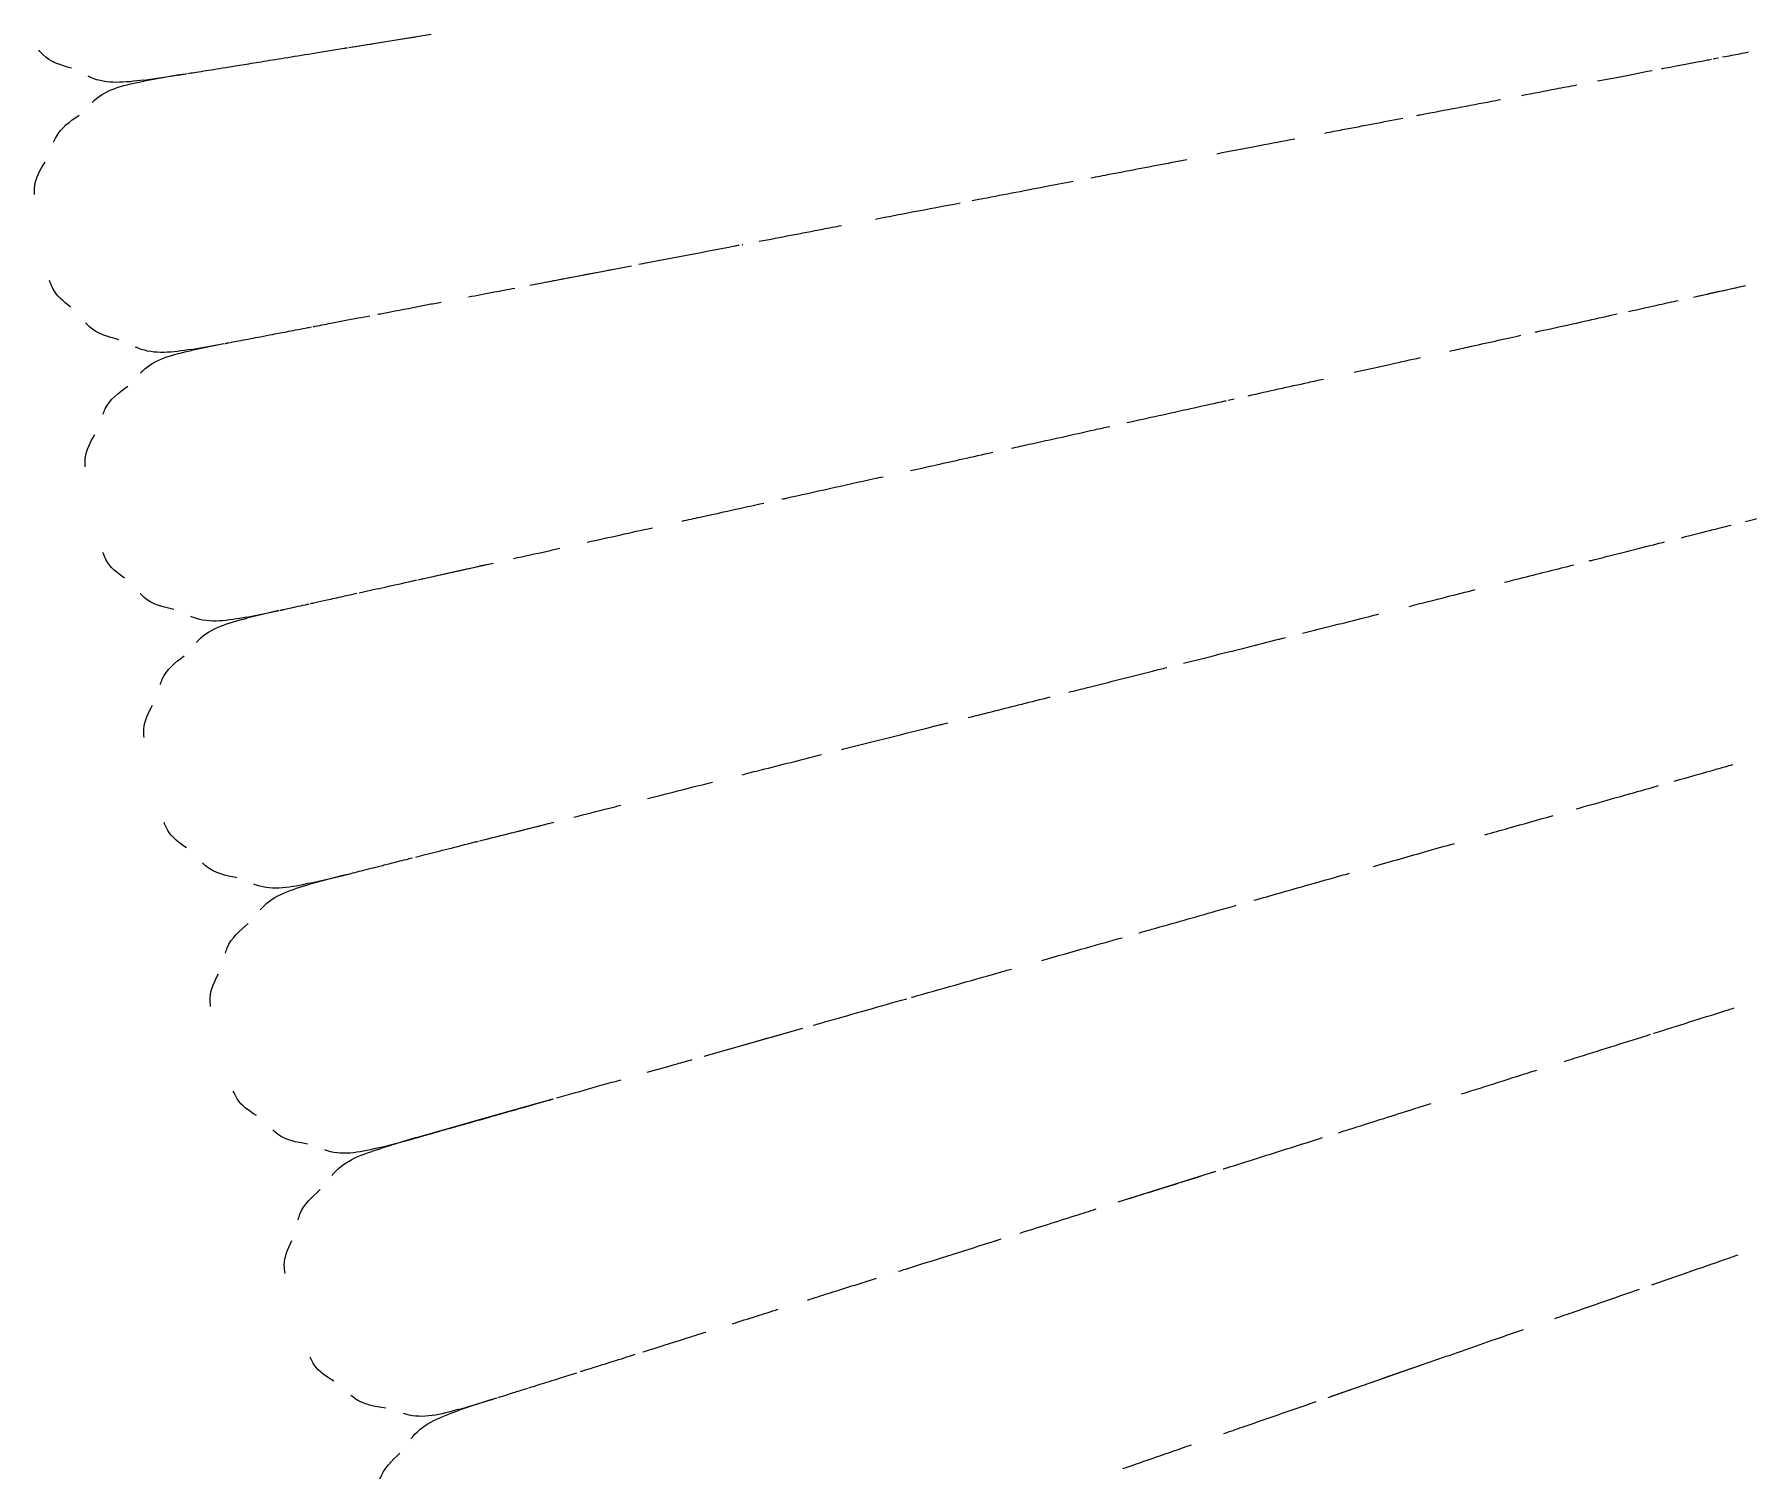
# Model space of a CAD drawing. Extents: x -360 to 379, y -342 to 365.
# Drawn here: x -51.92 to -40.6, y -155.17 to -145.68 of the extents above; entities that cross this region are included whole.
import ezdxf

# ---------------------------------------------------------------- set-up
doc = ezdxf.new("R2010")
doc.units = 0
doc.layers.get('0').update_dxf_attribs({"linetype": 'CONTINUOUS'})

msp = doc.modelspace()

# ---------------------------------------------------------------- linework, layer by layer
at = {"color": 7, "linetype": 'CONTINUOUS'}
for p, q in [((-49.842, -145.764), (-49.299, -145.676)), ((-51.196, -145.979), (-50.977, -145.947)), ((-50.962, -145.944), (-51.195, -145.985)), ((-51.581, -145.952), (-51.581, -145.952)), ((-51.04, -145.956), (-51.04, -145.956)), ((-51.04, -145.958), (-51.04, -145.958)), ((-51.552, -146.132), (-51.552, -146.132)), ((-47.244, -147.065), (-47.241, -147.064)), ((-48.646, -147.333), (-47.975, -147.205)), ((-40.961, -147.412), (-40.618, -147.336)), ((-41.508, -147.533), (-41.467, -147.524)), ((-50.091, -147.61), (-50.09, -147.61)), ((-51.268, -147.742), (-51.268, -147.742)), ((-50.883, -147.758), (-50.665, -147.72)), ((-50.668, -147.721), (-50.881, -147.765)), ((-50.881, -147.765), (-50.881, -147.765)), ((-40.619, -148.895), (-40.271, -148.807)), ((-49.386, -149.28), (-48.89, -149.17)), ((-50.903, -149.523), (-50.903, -149.523)), ((-50.517, -149.527), (-50.302, -149.483)), ((-50.305, -149.484), (-50.516, -149.534)), ((-43.685, -149.669), (-43.656, -149.662)), ((-50.864, -149.701), (-50.864, -149.701)), ((-45.937, -150.238), (-45.886, -150.225)), ((-48.98, -151.006), (-48.488, -150.881)), ((-50.101, -151.285), (-49.879, -151.233)), ((-49.882, -151.233), (-50.099, -151.292)), ((-50.487, -151.292), (-50.487, -151.292)), ((-50.442, -151.469), (-50.442, -151.469)), ((-47.495, -152.427), (-46.843, -152.242)), ((-50.019, -153.048), (-50.019, -153.048)), ((-49.633, -153.03), (-49.418, -152.973)), ((-49.404, -152.968), (-49.632, -153.037)), ((-49.481, -152.989), (-49.481, -152.989)), ((-49.48, -152.991), (-49.48, -152.991)), ((-44.761, -153.391), (-44.117, -153.188)), ((-49.969, -153.224), (-49.969, -153.224)), ((-45.579, -153.649), (-45.535, -153.635)), ((-46.249, -153.86), (-46.249, -153.86)), ((-42.695, -154.445), (-42.647, -154.428)), ((-43.375, -154.682), (-42.744, -154.462)), ((-48.659, -154.62), (-48.659, -154.62)), ((-49.115, -154.761), (-48.897, -154.696)), ((-48.9, -154.696), (-49.113, -154.767)), ((-49.5, -154.79), (-49.5, -154.79)), ((-49.445, -154.964), (-49.445, -154.964))]:
    msp.add_line(p, q, dxfattribs=at)
at = {"color": 7, "linetype": 'CONTINUOUS', "flags": 128}
for points in [[(-40.831, -145.838), (-40.815, -145.835), (-40.797, -145.831)], [(-44.035, -148.094), (-44.024, -148.091), (-43.995, -148.085)], [(-48.494, -152.711), (-48.598, -152.74), (-49.012, -152.858), (-49.39, -152.965), (-49.401, -152.968), (-49.407, -152.97), (-49.41, -152.97), (-49.411, -152.971), (-49.413, -152.971), (-49.415, -152.972), (-49.415, -152.972), (-49.39, -152.965), (-49.209, -152.913), (-48.888, -152.822), (-48.494, -152.71), (-48.493, -152.71)]]:
    msp.add_lwpolyline(points, dxfattribs=at)
at = {"color": 7, "linetype": 'CONTINUOUS'}
for points, knots in [([(-49.82, -145.76), (-49.756, -145.75), (-49.626, -145.729), (-49.477, -145.705), (-49.4, -145.693)], [0, 0, 0, 0, 0.487217, 1, 1, 1, 1]), ([(-51.673, -145.901), (-51.744, -145.88), (-51.827, -145.856), (-51.881, -145.792), (-51.889, -145.782)], [0, 0, 0, 0, 0.847683, 1, 1, 1, 1]), ([(-50.905, -145.935), (-50.892, -145.933), (-50.861, -145.928), (-50.804, -145.919), (-50.734, -145.908), (-50.652, -145.894), (-50.548, -145.878), (-50.419, -145.857), (-50.266, -145.832), (-50.082, -145.803), (-49.942, -145.78), (-49.858, -145.766), (-49.851, -145.765)], [0, 0, 0, 0, 0.065289, 0.154717, 0.235046, 0.326107, 0.435607, 0.556221, 0.688029, 0.831113, 0.985563, 1, 1, 1, 1]), ([(-40.771, -145.826), (-40.729, -145.819), (-40.659, -145.805), (-40.616, -145.797), (-40.598, -145.793)], [0, 0, 0, 0, 0.585848, 1, 1, 1, 1]), ([(-50.972, -145.946), (-50.972, -145.946), (-50.972, -145.946), (-50.966, -145.945), (-50.96, -145.944), (-50.946, -145.942), (-50.931, -145.939), (-50.915, -145.937), (-50.912, -145.936)], [0, 0, 0, 0, 0.130135, 0.239114, 0.343, 0.463029, 0.915578, 1, 1, 1, 1]), ([(-41.596, -145.984), (-41.562, -145.978), (-41.426, -145.952), (-41.316, -145.931), (-41.234, -145.915)], [0, 0, 0, 0, 0.250783, 1, 1, 1, 1]), ([(-41.173, -145.903), (-41.168, -145.902), (-41.05, -145.88), (-40.939, -145.859), (-40.855, -145.843), (-40.844, -145.84)], [0, 0, 0, 0, 0.037853, 0.874565, 1, 1, 1, 1]), ([(-51.196, -145.979), (-51.318, -145.994), (-51.447, -146.01), (-51.558, -145.956), (-51.564, -145.953)], [0, 0, 0, 0, 0.94853, 1, 1, 1, 1]), ([(-51.536, -146.126), (-51.532, -146.121), (-51.443, -146.035), (-51.316, -146.01), (-51.195, -145.985)], [0, 0, 0, 0, 0.0511155, 1, 1, 1, 1]), ([(-42.098, -146.08), (-42.02, -146.065), (-41.889, -146.04), (-41.778, -146.019), (-41.733, -146.011)], [0, 0, 0, 0, 0.5958183, 1, 1, 1, 1]), ([(-42.788, -146.212), (-42.781, -146.211), (-42.605, -146.177), (-42.418, -146.142), (-42.256, -146.111), (-42.236, -146.107)], [0, 0, 0, 0, 0.035328, 0.88202, 1, 1, 1, 1]), ([(-51.791, -146.39), (-51.787, -146.378), (-51.755, -146.301), (-51.684, -146.252), (-51.624, -146.21)], [0, 0, 0, 0, 0.152317, 1, 1, 1, 1]), ([(-43.397, -146.329), (-43.357, -146.321), (-43.177, -146.287), (-43.011, -146.255), (-42.882, -146.23)], [0, 0, 0, 0, 0.218718, 1, 1, 1, 1]), ([(-44.11, -146.465), (-44.015, -146.447), (-43.838, -146.413), (-43.671, -146.381), (-43.595, -146.367)], [0, 0, 0, 0, 0.538891, 1, 1, 1, 1]), ([(-44.941, -146.624), (-44.901, -146.617), (-44.72, -146.582), (-44.507, -146.541), (-44.34, -146.51), (-44.308, -146.503)], [0, 0, 0, 0, 0.188409, 0.843916, 1, 1, 1, 1]), ([(-51.919, -146.734), (-51.919, -146.715), (-51.921, -146.639), (-51.88, -146.572), (-51.849, -146.522)], [0, 0, 0, 0, 0.252425, 1, 1, 1, 1]), ([(-45.725, -146.774), (-45.711, -146.772), (-45.551, -146.741), (-45.327, -146.698), (-45.121, -146.659), (-45.058, -146.647)], [0, 0, 0, 0, 0.065362, 0.715843, 1, 1, 1, 1]), ([(-46.365, -146.897), (-46.284, -146.881), (-46.098, -146.846), (-45.91, -146.81), (-45.804, -146.79)], [0, 0, 0, 0, 0.4359797, 1, 1, 1, 1]), ([(-47.132, -147.044), (-46.993, -147.017), (-46.814, -146.983), (-46.629, -146.947), (-46.588, -146.94)], [0, 0, 0, 0, 0.777535, 1, 1, 1, 1]), ([(-47.928, -147.196), (-47.908, -147.192), (-47.708, -147.154), (-47.483, -147.111), (-47.275, -147.071), (-47.265, -147.069)], [0, 0, 0, 0, 0.097144, 0.95545, 1, 1, 1, 1]), ([(-51.681, -147.478), (-51.727, -147.441), (-51.788, -147.393), (-51.812, -147.32), (-51.819, -147.302)], [0, 0, 0, 0, 0.747575, 1, 1, 1, 1]), ([(-48.548, -147.315), (-48.498, -147.305), (-48.355, -147.278), (-48.196, -147.247), (-48.093, -147.228)], [0, 0, 0, 0, 0.350503, 1, 1, 1, 1]), ([(-49.052, -147.411), (-48.997, -147.401), (-48.902, -147.382), (-48.793, -147.362), (-48.747, -147.353)], [0, 0, 0, 0, 0.578346, 1, 1, 1, 1]), ([(-40.937, -147.407), (-40.908, -147.4), (-40.789, -147.374), (-40.699, -147.354), (-40.632, -147.339)], [0, 0, 0, 0, 0.245834, 1, 1, 1, 1]), ([(-49.654, -147.526), (-49.625, -147.521), (-49.521, -147.501), (-49.383, -147.474), (-49.263, -147.451), (-49.233, -147.446)], [0, 0, 0, 0, 0.22262, 0.807281, 1, 1, 1, 1]), ([(-41.391, -147.508), (-41.321, -147.492), (-41.2, -147.465), (-41.102, -147.443), (-41.062, -147.434)], [0, 0, 0, 0, 0.586179, 1, 1, 1, 1]), ([(-51.362, -147.694), (-51.433, -147.675), (-51.517, -147.653), (-51.573, -147.591), (-51.581, -147.582)], [0, 0, 0, 0, 0.847683, 1, 1, 1, 1]), ([(-50.624, -147.712), (-50.619, -147.711), (-50.599, -147.707), (-50.555, -147.699), (-50.494, -147.687), (-50.424, -147.674), (-50.342, -147.658), (-50.239, -147.638), (-50.154, -147.622), (-50.102, -147.612), (-50.096, -147.611)], [0, 0, 0, 0, 0.048194, 0.190474, 0.333607, 0.462001, 0.607627, 0.782529, 0.975259, 1, 1, 1, 1]), ([(-50.078, -147.608), (-50.04, -147.6), (-49.946, -147.582), (-49.821, -147.558), (-49.729, -147.541), (-49.703, -147.536)], [0, 0, 0, 0, 0.337652, 0.814298, 1, 1, 1, 1]), ([(-42.007, -147.644), (-41.999, -147.642), (-41.836, -147.606), (-41.668, -147.569), (-41.525, -147.537), (-41.508, -147.533)], [0, 0, 0, 0, 0.043259, 0.883192, 1, 1, 1, 1]), ([(-50.883, -147.758), (-51.004, -147.777), (-51.133, -147.796), (-51.245, -147.745), (-51.251, -147.743)], [0, 0, 0, 0, 0.94853, 1, 1, 1, 1]), ([(-50.66, -147.719), (-50.66, -147.719), (-50.659, -147.719), (-50.651, -147.717), (-50.642, -147.715), (-50.634, -147.714), (-50.63, -147.713)], [0, 0, 0, 0, 0.1900497, 0.4284119, 0.7332856, 1, 1, 1, 1]), ([(-42.571, -147.769), (-42.531, -147.76), (-42.364, -147.723), (-42.215, -147.69), (-42.102, -147.665)], [0, 0, 0, 0, 0.242243, 1, 1, 1, 1]), ([(-51.218, -147.915), (-51.214, -147.91), (-51.128, -147.821), (-51.001, -147.792), (-50.881, -147.765)], [0, 0, 0, 0, 0.051116, 1, 1, 1, 1]), ([(-43.203, -147.909), (-43.121, -147.891), (-42.968, -147.857), (-42.828, -147.826), (-42.764, -147.812)], [0, 0, 0, 0, 0.538251, 1, 1, 1, 1]), ([(-43.903, -148.064), (-43.768, -148.034), (-43.598, -147.997), (-43.439, -147.961), (-43.406, -147.954)], [0, 0, 0, 0, 0.7926478, 1, 1, 1, 1]), ([(-51.466, -148.187), (-51.461, -148.175), (-51.432, -148.096), (-51.362, -148.045), (-51.303, -148.001)], [0, 0, 0, 0, 0.152317, 1, 1, 1, 1]), ([(-44.704, -148.242), (-44.633, -148.226), (-44.424, -148.18), (-44.204, -148.131), (-44.059, -148.099), (-44.049, -148.097)], [0, 0, 0, 0, 0.318594, 0.950759, 1, 1, 1, 1]), ([(-51.583, -148.534), (-51.584, -148.515), (-51.588, -148.439), (-51.549, -148.371), (-51.52, -148.32)], [0, 0, 0, 0, 0.252425, 1, 1, 1, 1]), ([(-45.467, -148.411), (-45.428, -148.402), (-45.244, -148.362), (-45.026, -148.313), (-44.849, -148.274), (-44.816, -148.267)], [0, 0, 0, 0, 0.1810986, 0.8437109, 1, 1, 1, 1]), ([(-46.133, -148.559), (-46.018, -148.533), (-45.838, -148.493), (-45.656, -148.453), (-45.59, -148.438)], [0, 0, 0, 0, 0.64021, 1, 1, 1, 1]), ([(-46.982, -148.747), (-46.972, -148.745), (-46.777, -148.701), (-46.551, -148.651), (-46.333, -148.603), (-46.313, -148.599)], [0, 0, 0, 0, 0.043095, 0.913038, 1, 1, 1, 1]), ([(-47.642, -148.893), (-47.602, -148.884), (-47.43, -148.846), (-47.244, -148.805), (-47.102, -148.773)], [0, 0, 0, 0, 0.2323663, 1, 1, 1, 1]), ([(-48.269, -149.032), (-48.197, -149.016), (-48.06, -148.986), (-47.909, -148.952), (-47.838, -148.937)], [0, 0, 0, 0, 0.533375, 1, 1, 1, 1]), ([(-41.041, -149.002), (-40.969, -148.984), (-40.848, -148.953), (-40.751, -148.928), (-40.712, -148.919)], [0, 0, 0, 0, 0.59782, 1, 1, 1, 1]), ([(-51.324, -149.27), (-51.371, -149.235), (-51.433, -149.188), (-51.46, -149.117), (-51.466, -149.099)], [0, 0, 0, 0, 0.747575, 1, 1, 1, 1]), ([(-48.755, -149.14), (-48.683, -149.124), (-48.586, -149.103), (-48.476, -149.078), (-48.449, -149.072)], [0, 0, 0, 0, 0.751375, 1, 1, 1, 1]), ([(-41.65, -149.155), (-41.641, -149.153), (-41.478, -149.112), (-41.311, -149.07), (-41.17, -149.034), (-41.154, -149.03)], [0, 0, 0, 0, 0.049425, 0.889269, 1, 1, 1, 1]), ([(-49.364, -149.275), (-49.314, -149.264), (-49.188, -149.236), (-49.041, -149.203), (-48.936, -149.18), (-48.921, -149.177)], [0, 0, 0, 0, 0.3650727, 0.9071143, 1, 1, 1, 1]), ([(-42.211, -149.297), (-42.169, -149.286), (-42.006, -149.245), (-41.861, -149.209), (-41.752, -149.181)], [0, 0, 0, 0, 0.255062, 1, 1, 1, 1]), ([(-49.775, -149.366), (-49.768, -149.365), (-49.715, -149.353), (-49.599, -149.327), (-49.479, -149.301), (-49.405, -149.284), (-49.396, -149.282)], [0, 0, 0, 0, 0.059954, 0.480248, 0.936799, 1, 1, 1, 1]), ([(-50.998, -149.477), (-51.07, -149.46), (-51.154, -149.441), (-51.212, -149.38), (-51.221, -149.371)], [0, 0, 0, 0, 0.847683, 1, 1, 1, 1]), ([(-50.296, -149.482), (-50.295, -149.481), (-50.295, -149.481), (-50.288, -149.48), (-50.274, -149.477), (-50.243, -149.47), (-50.193, -149.459), (-50.144, -149.448), (-50.112, -149.441), (-50.104, -149.439)], [0, 0, 0, 0, 0.023943, 0.08442, 0.162816, 0.360607, 0.63097, 0.903225, 1, 1, 1, 1]), ([(-50.096, -149.437), (-50.086, -149.435), (-50.052, -149.428), (-49.982, -149.412), (-49.891, -149.392), (-49.821, -149.376), (-49.79, -149.369)], [0, 0, 0, 0, 0.117832, 0.397493, 0.732899, 1, 1, 1, 1]), ([(-42.84, -149.456), (-42.756, -149.435), (-42.604, -149.396), (-42.465, -149.361), (-42.403, -149.345)], [0, 0, 0, 0, 0.551743, 1, 1, 1, 1]), ([(-50.517, -149.527), (-50.638, -149.549), (-50.766, -149.573), (-50.88, -149.525), (-50.886, -149.523)], [0, 0, 0, 0, 0.948884, 1, 1, 1, 1]), ([(-50.848, -149.694), (-50.844, -149.689), (-50.761, -149.598), (-50.635, -149.565), (-50.516, -149.534)], [0, 0, 0, 0, 0.051116, 1, 1, 1, 1]), ([(-43.544, -149.634), (-43.405, -149.598), (-43.232, -149.555), (-43.07, -149.514), (-43.039, -149.506)], [0, 0, 0, 0, 0.806825, 1, 1, 1, 1]), ([(-44.331, -149.832), (-44.258, -149.814), (-44.047, -149.76), (-43.827, -149.705), (-43.686, -149.669), (-43.677, -149.667)], [0, 0, 0, 0, 0.3296273, 0.9584283, 1, 1, 1, 1]), ([(-51.088, -149.973), (-51.084, -149.96), (-51.057, -149.881), (-50.988, -149.828), (-50.931, -149.782)], [0, 0, 0, 0, 0.152317, 1, 1, 1, 1]), ([(-45.087, -150.023), (-45.046, -150.013), (-44.861, -149.966), (-44.644, -149.911), (-44.471, -149.867), (-44.439, -149.86)], [0, 0, 0, 0, 0.19145, 0.85346, 1, 1, 1, 1]), ([(-51.195, -150.323), (-51.196, -150.304), (-51.203, -150.228), (-51.166, -150.159), (-51.138, -150.108)], [0, 0, 0, 0, 0.252425, 1, 1, 1, 1]), ([(-45.753, -150.191), (-45.635, -150.161), (-45.455, -150.116), (-45.273, -150.07), (-45.21, -150.054)], [0, 0, 0, 0, 0.657942, 1, 1, 1, 1]), ([(-46.589, -150.402), (-46.578, -150.399), (-46.382, -150.35), (-46.158, -150.293), (-45.943, -150.239), (-45.925, -150.235)], [0, 0, 0, 0, 0.051425, 0.92097, 1, 1, 1, 1]), ([(-47.245, -150.568), (-47.204, -150.557), (-47.037, -150.515), (-46.856, -150.47), (-46.721, -150.435)], [0, 0, 0, 0, 0.249533, 1, 1, 1, 1]), ([(-41.09, -150.611), (-40.992, -150.583), (-40.853, -150.544), (-40.736, -150.51), (-40.702, -150.501)], [0, 0, 0, 0, 0.7082728, 1, 1, 1, 1]), ([(-47.871, -150.726), (-47.796, -150.707), (-47.66, -150.672), (-47.509, -150.634), (-47.441, -150.617)], [0, 0, 0, 0, 0.551351, 1, 1, 1, 1]), ([(-41.737, -150.794), (-41.719, -150.789), (-41.536, -150.737), (-41.352, -150.685), (-41.202, -150.643), (-41.192, -150.64)], [0, 0, 0, 0, 0.0898554, 0.9380381, 1, 1, 1, 1]), ([(-48.356, -150.848), (-48.281, -150.829), (-48.183, -150.804), (-48.071, -150.776), (-48.046, -150.77)], [0, 0, 0, 0, 0.770855, 1, 1, 1, 1]), ([(-50.914, -151.052), (-50.962, -151.018), (-51.026, -150.973), (-51.055, -150.902), (-51.062, -150.884)], [0, 0, 0, 0, 0.747575, 1, 1, 1, 1]), ([(-48.963, -151.001), (-48.909, -150.988), (-48.78, -150.955), (-48.631, -150.918), (-48.529, -150.892), (-48.515, -150.888)], [0, 0, 0, 0, 0.389517, 0.919186, 1, 1, 1, 1]), ([(-42.339, -150.965), (-42.287, -150.95), (-42.13, -150.906), (-41.986, -150.865), (-41.888, -150.837)], [0, 0, 0, 0, 0.327038, 1, 1, 1, 1]), ([(-49.401, -151.112), (-49.38, -151.107), (-49.314, -151.09), (-49.183, -151.057), (-49.066, -151.027), (-48.994, -151.009), (-48.987, -151.007)], [0, 0, 0, 0, 0.173487, 0.54956, 0.957656, 1, 1, 1, 1]), ([(-43.075, -151.174), (-42.956, -151.14), (-42.773, -151.088), (-42.601, -151.039), (-42.541, -151.022)], [0, 0, 0, 0, 0.6499819, 1, 1, 1, 1]), ([(-50.583, -151.249), (-50.655, -151.234), (-50.74, -151.217), (-50.8, -151.159), (-50.809, -151.15)], [0, 0, 0, 0, 0.847683, 1, 1, 1, 1]), ([(-49.88, -151.233), (-49.88, -151.233), (-49.878, -151.232), (-49.871, -151.231), (-49.856, -151.227), (-49.825, -151.219), (-49.775, -151.206), (-49.714, -151.191), (-49.645, -151.174), (-49.564, -151.153), (-49.489, -151.134), (-49.436, -151.121), (-49.422, -151.117)], [0, 0, 0, 0, 0.023363, 0.055627, 0.096084, 0.201464, 0.343699, 0.486651, 0.615252, 0.760944, 0.936227, 1, 1, 1, 1]), ([(-43.865, -151.398), (-43.809, -151.382), (-43.615, -151.327), (-43.402, -151.266), (-43.252, -151.224), (-43.233, -151.219)], [0, 0, 0, 0, 0.2651752, 0.9096743, 1, 1, 1, 1]), ([(-50.101, -151.285), (-50.221, -151.311), (-50.348, -151.338), (-50.464, -151.294), (-50.469, -151.291)], [0, 0, 0, 0, 0.948884, 1, 1, 1, 1]), ([(-50.427, -151.461), (-50.423, -151.456), (-50.342, -151.363), (-50.217, -151.326), (-50.099, -151.292)], [0, 0, 0, 0, 0.05147, 1, 1, 1, 1]), ([(-44.625, -151.613), (-44.597, -151.605), (-44.426, -151.557), (-44.21, -151.496), (-44.026, -151.443), (-43.982, -151.431)], [0, 0, 0, 0, 0.133335, 0.794491, 1, 1, 1, 1]), ([(-50.658, -151.747), (-50.654, -151.735), (-50.63, -151.655), (-50.563, -151.599), (-50.507, -151.552)], [0, 0, 0, 0, 0.1523173, 1, 1, 1, 1]), ([(-45.265, -151.795), (-45.167, -151.767), (-44.992, -151.717), (-44.814, -151.667), (-44.736, -151.645)], [0, 0, 0, 0, 0.558734, 1, 1, 1, 1]), ([(-50.755, -152.1), (-50.757, -152.081), (-50.766, -152.006), (-50.731, -151.936), (-50.704, -151.883)], [0, 0, 0, 0, 0.252425, 1, 1, 1, 1]), ([(-46.126, -152.039), (-46.124, -152.038), (-45.939, -151.986), (-45.716, -151.923), (-45.493, -151.859), (-45.465, -151.852)], [0, 0, 0, 0, 0.0078425, 0.8771249, 1, 1, 1, 1]), ([(-46.775, -152.223), (-46.744, -152.214), (-46.548, -152.159), (-46.336, -152.098), (-46.158, -152.048)], [0, 0, 0, 0, 0.160213, 1, 1, 1, 1]), ([(-41.227, -152.277), (-41.226, -152.277), (-41.062, -152.225), (-40.881, -152.168), (-40.719, -152.117), (-40.694, -152.109)], [0, 0, 0, 0, 0.005034, 0.847879, 1, 1, 1, 1]), ([(-47.387, -152.397), (-47.325, -152.379), (-47.191, -152.341), (-47.041, -152.298), (-46.96, -152.276)], [0, 0, 0, 0, 0.459627, 1, 1, 1, 1]), ([(-41.814, -152.462), (-41.783, -152.452), (-41.583, -152.389), (-41.399, -152.332), (-41.245, -152.283)], [0, 0, 0, 0, 0.158695, 1, 1, 1, 1]), ([(-47.872, -152.534), (-47.808, -152.516), (-47.715, -152.49), (-47.608, -152.459), (-47.574, -152.45)], [0, 0, 0, 0, 0.681628, 1, 1, 1, 1]), ([(-48.468, -152.703), (-48.427, -152.692), (-48.313, -152.659), (-48.173, -152.619), (-48.064, -152.589), (-48.043, -152.583)], [0, 0, 0, 0, 0.306461, 0.868458, 1, 1, 1, 1]), ([(-42.494, -152.677), (-42.412, -152.651), (-42.241, -152.597), (-42.081, -152.546), (-41.997, -152.52)], [0, 0, 0, 0, 0.480802, 1, 1, 1, 1]), ([(-50.453, -152.82), (-50.502, -152.788), (-50.567, -152.745), (-50.598, -152.675), (-50.606, -152.658)], [0, 0, 0, 0, 0.747575, 1, 1, 1, 1]), ([(-49.409, -152.97), (-49.404, -152.969), (-49.394, -152.966), (-49.365, -152.957), (-49.326, -152.947), (-49.283, -152.934), (-49.24, -152.922), (-49.202, -152.911), (-49.158, -152.899), (-49.094, -152.881), (-49.004, -152.855), (-48.879, -152.82), (-48.728, -152.777), (-48.604, -152.742), (-48.524, -152.719), (-48.509, -152.715)], [0, 0, 0, 0, 0.04563, 0.098668, 0.166558, 0.248294, 0.294029, 0.343922, 0.39799, 0.456247, 0.566745, 0.688531, 0.821685, 0.966292, 1, 1, 1, 1]), ([(-43.306, -152.933), (-43.274, -152.923), (-43.106, -152.87), (-42.901, -152.805), (-42.733, -152.752), (-42.695, -152.74)], [0, 0, 0, 0, 0.1529287, 0.8094242, 1, 1, 1, 1]), ([(-50.116, -153.008), (-50.189, -152.996), (-50.274, -152.981), (-50.335, -152.924), (-50.345, -152.915)], [0, 0, 0, 0, 0.847683, 1, 1, 1, 1]), ([(-44.069, -153.173), (-44.061, -153.171), (-43.912, -153.124), (-43.692, -153.054), (-43.483, -152.988), (-43.412, -152.966)], [0, 0, 0, 0, 0.036543, 0.676554, 1, 1, 1, 1]), ([(-49.633, -153.03), (-49.753, -153.059), (-49.879, -153.09), (-49.996, -153.049), (-50.002, -153.047)], [0, 0, 0, 0, 0.9485297, 1, 1, 1, 1]), ([(-49.954, -153.216), (-49.95, -153.211), (-49.872, -153.115), (-49.749, -153.075), (-49.632, -153.037)], [0, 0, 0, 0, 0.0511155, 1, 1, 1, 1]), ([(-44.687, -153.368), (-44.615, -153.345), (-44.427, -153.286), (-44.237, -153.226), (-44.12, -153.189)], [0, 0, 0, 0, 0.382623, 1, 1, 1, 1]), ([(-50.177, -153.508), (-50.173, -153.496), (-50.151, -153.415), (-50.086, -153.358), (-50.031, -153.309)], [0, 0, 0, 0, 0.152317, 1, 1, 1, 1]), ([(-45.409, -153.596), (-45.288, -153.558), (-45.123, -153.506), (-44.952, -153.452), (-44.907, -153.437)], [0, 0, 0, 0, 0.734273, 1, 1, 1, 1]), ([(-50.263, -153.864), (-50.266, -153.845), (-50.277, -153.77), (-50.244, -153.699), (-50.219, -153.646)], [0, 0, 0, 0, 0.252425, 1, 1, 1, 1]), ([(-46.212, -153.849), (-46.196, -153.844), (-46.005, -153.784), (-45.787, -153.715), (-45.58, -153.65), (-45.566, -153.645)], [0, 0, 0, 0, 0.0782298, 0.9349271, 1, 1, 1, 1]), ([(-41.238, -153.939), (-41.232, -153.936), (-41.052, -153.874), (-40.859, -153.807), (-40.687, -153.747), (-40.666, -153.74)], [0, 0, 0, 0, 0.030284, 0.881956, 1, 1, 1, 1]), ([(-46.813, -154.039), (-46.768, -154.024), (-46.625, -153.979), (-46.466, -153.929), (-46.357, -153.895)], [0, 0, 0, 0, 0.314172, 1, 1, 1, 1]), ([(-41.877, -154.161), (-41.833, -154.145), (-41.639, -154.078), (-41.457, -154.015), (-41.318, -153.966)], [0, 0, 0, 0, 0.230418, 1, 1, 1, 1]), ([(-47.309, -154.195), (-47.258, -154.179), (-47.163, -154.149), (-47.055, -154.115), (-47.006, -154.099)], [0, 0, 0, 0, 0.548768, 1, 1, 1, 1]), ([(-47.9, -154.381), (-47.886, -154.377), (-47.788, -154.346), (-47.651, -154.303), (-47.516, -154.26), (-47.485, -154.25)], [0, 0, 0, 0, 0.106631, 0.794099, 1, 1, 1, 1]), ([(-43.359, -154.676), (-43.274, -154.646), (-43.051, -154.569), (-42.696, -154.446), (-42.354, -154.327), (-42.155, -154.257), (-42.084, -154.233)], [0, 0, 0, 0, 0.196841, 0.514278, 0.827663, 1, 1, 1, 1]), ([(-49.941, -154.575), (-49.991, -154.544), (-50.057, -154.503), (-50.09, -154.434), (-50.098, -154.417)], [0, 0, 0, 0, 0.7475749, 1, 1, 1, 1]), ([(-48.313, -154.511), (-48.306, -154.509), (-48.241, -154.489), (-48.122, -154.451), (-48, -154.413), (-47.951, -154.397)], [0, 0, 0, 0, 0.0670184, 0.6250938, 1, 1, 1, 1]), ([(-48.653, -154.619), (-48.629, -154.611), (-48.567, -154.592), (-48.463, -154.559), (-48.375, -154.531), (-48.336, -154.519)], [0, 0, 0, 0, 0.263308, 0.670393, 1, 1, 1, 1]), ([(-48.858, -154.683), (-48.848, -154.68), (-48.819, -154.671), (-48.757, -154.651), (-48.7, -154.633), (-48.665, -154.622), (-48.661, -154.621)], [0, 0, 0, 0, 0.191883, 0.586773, 0.954726, 1, 1, 1, 1]), ([(-49.599, -154.753), (-49.672, -154.742), (-49.757, -154.73), (-49.82, -154.675), (-49.83, -154.667)], [0, 0, 0, 0, 0.847683, 1, 1, 1, 1]), ([(-49.115, -154.761), (-49.234, -154.794), (-49.359, -154.828), (-49.477, -154.79), (-49.483, -154.788)], [0, 0, 0, 0, 0.9488845, 1, 1, 1, 1]), ([(-49.43, -154.955), (-49.427, -154.95), (-49.352, -154.852), (-49.229, -154.809), (-49.113, -154.767)], [0, 0, 0, 0, 0.051116, 1, 1, 1, 1]), ([(-48.897, -154.696), (-48.896, -154.695), (-48.894, -154.694), (-48.884, -154.692), (-48.876, -154.689), (-48.868, -154.686), (-48.865, -154.685)], [0, 0, 0, 0, 0.191306, 0.474866, 0.827491, 1, 1, 1, 1]), ([(-44.063, -154.921), (-44.023, -154.907), (-43.844, -154.844), (-43.639, -154.773), (-43.476, -154.717), (-43.454, -154.709)], [0, 0, 0, 0, 0.199549, 0.891182, 1, 1, 1, 1]), ([(-44.73, -155.152), (-44.656, -155.127), (-44.508, -155.075), (-44.355, -155.022), (-44.278, -154.995)], [0, 0, 0, 0, 0.495825, 1, 1, 1, 1]), ([(-49.645, -155.254), (-49.642, -155.242), (-49.622, -155.161), (-49.558, -155.101), (-49.505, -155.051)], [0, 0, 0, 0, 0.152317, 1, 1, 1, 1])]:
    msp.add_open_spline(points, degree=3, knots=knots, dxfattribs=at)

doc.saveas('drawing.dxf')
